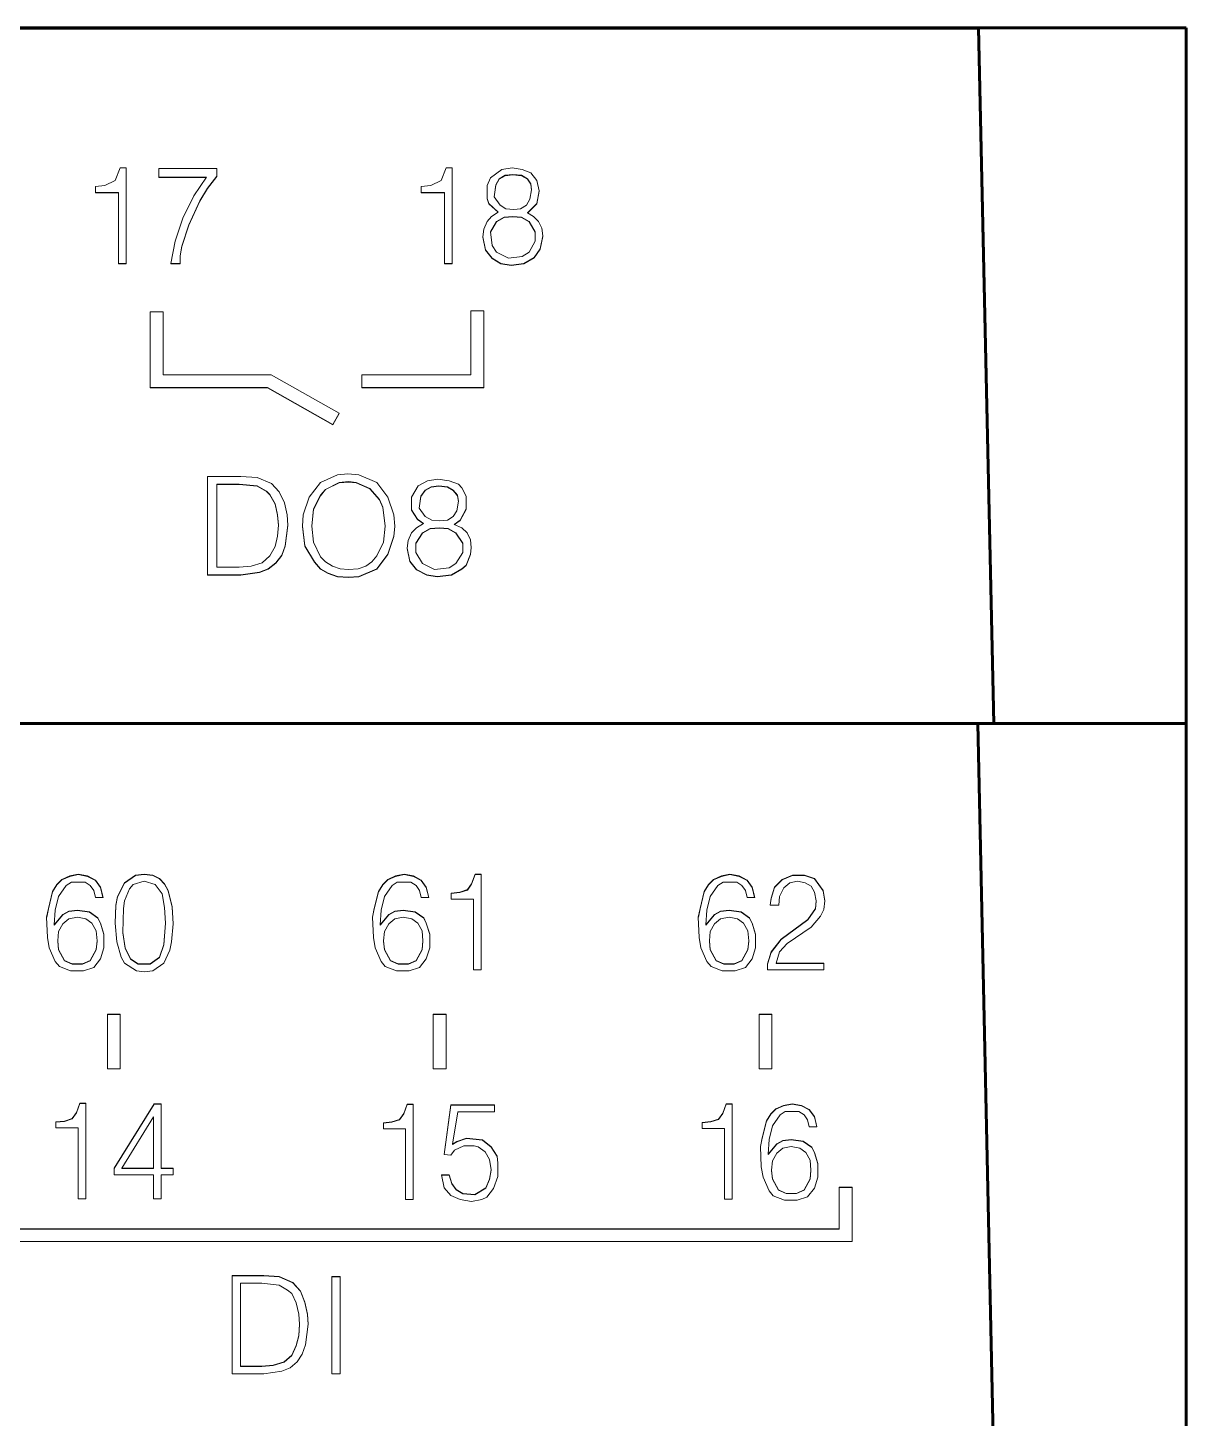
# Model space of a CAD drawing. Header units: millimetres. Extents: x 0 to 53000, y -591 to 24400.
# Drawn here: x 2890.11 to 2908.17, y 2928.17 to 2949.85 of the extents above; entities that cross this region are included whole.
import ezdxf
from ezdxf.enums import TextEntityAlignment as Align

# ---------------------------------------------------------------- set-up
doc = ezdxf.new("R2010")
doc.units = ezdxf.units.MM
doc.linetypes.add('K5LT_BASIC', pattern=[0])
doc.linetypes.add('K5LT_THIN', pattern=[0])
doc.layers.add('Основная', color=7, linetype='Continuous', lineweight=30)
doc.styles.add('текст', font='isocpeui.ttf')

# ---------------------------------------------------------------- blocks, each defined once
blk = doc.blocks.new('Программируемое реле ПР102')
at = {"layer": 'Основная', "linetype": 'K5LT_BASIC', "lineweight": 60}
for p, q in [((116.764, 44.85), (0.236, 44.85)), ((116.764, 44.844), (0.236, 44.844)), ((116.764, 44.844), (116.764, 44.85)), ((120, 44.85), (116.764, 44.85)), ((116.764, 44.85), (117, 34)), ((117, 34), (116.764, 44.844)), ((120, 34), (120, 44.85)), ((116.75, 34), (0.25, 34)), ((116.75, 34), (117, 22.5)), ((120, 34), (116.75, 34)), ((120, 22.5), (120, 34))]:
    blk.add_line(p, q, dxfattribs=at)
at = {"layer": 'Основная', "linetype": 'K5LT_THIN', "lineweight": 18}
for p, q in [((103.382, 42.668), (103.302, 42.469)), ((103.475, 42.668), (103.382, 42.668)), ((103.475, 41.176), (103.475, 42.668)), ((103.982, 42.655), (103.982, 42.522)), ((104.888, 42.655), (103.982, 42.655)), ((103.982, 42.522), (104.728, 42.522)), ((103.982, 42.517), (103.982, 42.522)), ((103.982, 42.517), (104.725, 42.517)), ((104.728, 42.522), (104.529, 42.229)), ((104.742, 42.349), (104.888, 42.535)), ((104.742, 42.343), (104.888, 42.53)), ((104.888, 42.535), (104.888, 42.655)), ((104.888, 42.53), (104.888, 42.535)), ((108.462, 42.668), (108.382, 42.469)), ((108.555, 42.668), (108.462, 42.668)), ((108.555, 41.176), (108.555, 42.668)), ((109.155, 42.509), (109.102, 42.389)), ((109.329, 42.642), (109.155, 42.509)), ((109.289, 42.495), (109.382, 42.549)), ((109.289, 42.49), (109.382, 42.543)), ((109.489, 42.668), (109.329, 42.642)), ((109.382, 42.549), (109.502, 42.562)), ((109.382, 42.543), (109.502, 42.557)), ((109.382, 42.543), (109.382, 42.549)), ((109.649, 42.642), (109.489, 42.668)), ((109.502, 42.562), (109.635, 42.549)), ((109.502, 42.557), (109.502, 42.562)), ((109.502, 42.557), (109.635, 42.543)), ((109.635, 42.543), (109.635, 42.549)), ((109.635, 42.549), (109.729, 42.495)), ((109.635, 42.543), (109.729, 42.49)), ((109.782, 42.589), (109.649, 42.642)), ((109.875, 42.469), (109.782, 42.589)), ((103.142, 42.389), (102.995, 42.375)), ((102.995, 42.375), (102.995, 42.282)), ((103.302, 42.469), (103.142, 42.389)), ((104.622, 42.149), (104.742, 42.349)), ((104.622, 42.144), (104.742, 42.343)), ((104.742, 42.343), (104.742, 42.349)), ((108.222, 42.389), (108.075, 42.375)), ((108.075, 42.375), (108.075, 42.282)), ((108.382, 42.469), (108.222, 42.389)), ((109.102, 42.389), (109.102, 42.189)), ((109.209, 42.215), (109.235, 42.402)), ((109.209, 42.215), (109.235, 42.397)), ((109.235, 42.402), (109.289, 42.495)), ((109.235, 42.397), (109.289, 42.49)), ((109.235, 42.397), (109.235, 42.402)), ((109.289, 42.49), (109.289, 42.495)), ((109.729, 42.495), (109.782, 42.415)), ((109.729, 42.49), (109.729, 42.495)), ((109.729, 42.49), (109.782, 42.41)), ((109.795, 42.322), (109.769, 42.176)), ((109.782, 42.415), (109.795, 42.322)), ((109.782, 42.41), (109.782, 42.415)), ((109.782, 42.41), (109.795, 42.32)), ((109.915, 42.309), (109.875, 42.469)), ((109.875, 42.109), (109.915, 42.309)), ((109.875, 42.104), (109.915, 42.304)), ((109.915, 42.304), (109.915, 42.309)), ((102.995, 42.277), (102.995, 42.282)), ((102.995, 42.282), (103.355, 42.282)), ((102.995, 42.277), (103.355, 42.277)), ((103.355, 42.282), (103.355, 41.176)), ((104.529, 42.229), (104.355, 41.882)), ((104.449, 41.776), (104.622, 42.149)), ((104.449, 41.771), (104.622, 42.144)), ((104.622, 42.144), (104.622, 42.149)), ((108.075, 42.282), (108.435, 42.282)), ((108.075, 42.277), (108.075, 42.282)), ((108.075, 42.277), (108.435, 42.277)), ((108.435, 42.282), (108.435, 41.176)), ((109.102, 42.189), (109.129, 42.109)), ((109.102, 42.184), (109.102, 42.189)), ((109.102, 42.184), (109.129, 42.104)), ((109.129, 42.104), (109.129, 42.109)), ((109.129, 42.109), (109.275, 41.976)), ((109.129, 42.104), (109.272, 41.974)), ((109.302, 42.082), (109.209, 42.215)), ((109.395, 42.029), (109.302, 42.082)), ((109.715, 42.082), (109.622, 42.029)), ((109.769, 42.176), (109.715, 42.082)), ((109.729, 41.962), (109.875, 42.109)), ((109.732, 41.96), (109.875, 42.104)), ((109.875, 42.104), (109.875, 42.109)), ((104.355, 41.882), (104.235, 41.523)), ((109.169, 41.909), (109.102, 41.829)), ((109.275, 41.976), (109.169, 41.909)), ((109.249, 41.829), (109.369, 41.896)), ((109.249, 41.824), (109.369, 41.89)), ((109.369, 41.896), (109.502, 41.909)), ((109.369, 41.89), (109.502, 41.904)), ((109.369, 41.89), (109.369, 41.896)), ((109.515, 42.016), (109.395, 42.029)), ((109.502, 41.909), (109.635, 41.896)), ((109.502, 41.904), (109.502, 41.909)), ((109.502, 41.904), (109.635, 41.89)), ((109.622, 42.029), (109.515, 42.016)), ((109.635, 41.896), (109.755, 41.829)), ((109.635, 41.89), (109.635, 41.896)), ((109.635, 41.89), (109.755, 41.824)), ((109.822, 41.909), (109.729, 41.962)), ((109.902, 41.829), (109.822, 41.909)), ((104.342, 41.443), (104.449, 41.776)), ((104.342, 41.438), (104.449, 41.771)), ((104.449, 41.771), (104.449, 41.776)), ((109.049, 41.709), (109.035, 41.589)), ((109.102, 41.829), (109.049, 41.709)), ((109.155, 41.669), (109.249, 41.829)), ((109.182, 41.456), (109.155, 41.669)), ((109.156, 41.665), (109.249, 41.824)), ((109.249, 41.824), (109.249, 41.829)), ((109.755, 41.829), (109.848, 41.669)), ((109.755, 41.824), (109.755, 41.829)), ((109.755, 41.824), (109.848, 41.664)), ((109.848, 41.669), (109.848, 41.523)), ((109.955, 41.723), (109.902, 41.829)), ((109.968, 41.603), (109.955, 41.723)), ((104.235, 41.523), (104.169, 41.176)), ((104.315, 41.296), (104.342, 41.443)), ((104.315, 41.291), (104.342, 41.438)), ((104.342, 41.438), (104.342, 41.443)), ((109.035, 41.584), (109.035, 41.589)), ((109.035, 41.589), (109.075, 41.389)), ((109.035, 41.584), (109.075, 41.384)), ((109.249, 41.349), (109.182, 41.456)), ((109.848, 41.523), (109.755, 41.349)), ((109.928, 41.403), (109.968, 41.603)), ((109.928, 41.398), (109.968, 41.597)), ((109.968, 41.597), (109.968, 41.603)), ((104.315, 41.176), (104.315, 41.296)), ((109.075, 41.384), (109.075, 41.389)), ((109.075, 41.389), (109.182, 41.256)), ((109.075, 41.384), (109.182, 41.251)), ((109.182, 41.256), (109.315, 41.176)), ((109.182, 41.251), (109.182, 41.256)), ((109.182, 41.251), (109.315, 41.171)), ((109.435, 41.256), (109.249, 41.349)), ((109.649, 41.283), (109.435, 41.256)), ((109.755, 41.349), (109.649, 41.283)), ((109.675, 41.176), (109.835, 41.27)), ((109.675, 41.171), (109.835, 41.264)), ((109.835, 41.27), (109.928, 41.403)), ((109.835, 41.264), (109.928, 41.398)), ((109.835, 41.264), (109.835, 41.27)), ((109.928, 41.398), (109.928, 41.403)), ((103.355, 41.171), (103.355, 41.176)), ((103.355, 41.176), (103.475, 41.176)), ((103.355, 41.171), (103.475, 41.171)), ((103.475, 41.171), (103.475, 41.176)), ((104.169, 41.176), (104.315, 41.176)), ((104.169, 41.171), (104.169, 41.176)), ((104.169, 41.171), (104.315, 41.171)), ((104.315, 41.171), (104.315, 41.176)), ((108.435, 41.176), (108.555, 41.176)), ((108.435, 41.171), (108.435, 41.176)), ((108.435, 41.171), (108.555, 41.171)), ((108.555, 41.171), (108.555, 41.176)), ((109.315, 41.171), (109.315, 41.176)), ((109.315, 41.176), (109.475, 41.15)), ((109.315, 41.171), (109.475, 41.144)), ((109.475, 41.15), (109.675, 41.176)), ((109.475, 41.144), (109.675, 41.171)), ((109.475, 41.144), (109.475, 41.15)), ((109.675, 41.171), (109.675, 41.176)), ((104.049, 40.418), (103.849, 40.418)), ((103.849, 40.418), (103.849, 39.239)), ((104.049, 40.418), (104.049, 39.439)), ((109.048, 40.438), (108.848, 40.438)), ((108.848, 40.438), (108.848, 39.439)), ((109.048, 40.438), (109.048, 39.239)), ((104.049, 39.439), (105.732, 39.439)), ((106.795, 38.838), (105.732, 39.439)), ((107.148, 39.439), (108.848, 39.439)), ((107.148, 39.439), (107.148, 39.239)), ((103.849, 39.239), (105.679, 39.239)), ((103.849, 39.234), (103.849, 39.239)), ((103.849, 39.234), (105.679, 39.234)), ((105.679, 39.234), (105.679, 39.239)), ((106.696, 38.664), (105.679, 39.239)), ((106.696, 38.659), (105.679, 39.234)), ((107.148, 39.239), (109.048, 39.239)), ((107.148, 39.234), (107.148, 39.239)), ((107.148, 39.234), (109.048, 39.234)), ((109.048, 39.234), (109.048, 39.239)), ((106.696, 38.664), (106.795, 38.838)), ((106.696, 38.659), (106.795, 38.833)), ((106.795, 38.833), (106.795, 38.838)), ((106.696, 38.659), (106.696, 38.664)), ((104.741, 37.852), (104.741, 36.32)), ((105.261, 37.852), (104.741, 37.852)), ((104.888, 37.732), (105.234, 37.732)), ((104.888, 36.44), (104.888, 37.732)), ((105.234, 37.732), (105.514, 37.705)), ((105.234, 37.727), (105.234, 37.732)), ((105.514, 37.838), (105.261, 37.852)), ((105.741, 37.745), (105.514, 37.838)), ((105.861, 37.612), (105.741, 37.745)), ((106.501, 37.758), (106.328, 37.532)), ((106.768, 37.878), (106.501, 37.758)), ((106.581, 37.652), (106.794, 37.758)), ((106.581, 37.647), (106.794, 37.753)), ((106.928, 37.892), (106.768, 37.878)), ((106.794, 37.758), (106.941, 37.772)), ((106.794, 37.753), (106.941, 37.766)), ((106.794, 37.753), (106.794, 37.758)), ((107.101, 37.878), (106.928, 37.892)), ((106.941, 37.766), (106.941, 37.772)), ((106.941, 37.772), (107.061, 37.758)), ((106.941, 37.766), (107.061, 37.753)), ((107.061, 37.758), (107.274, 37.665)), ((107.061, 37.753), (107.061, 37.758)), ((107.061, 37.753), (107.274, 37.66)), ((107.381, 37.758), (107.101, 37.878)), ((107.554, 37.532), (107.381, 37.758)), ((108.174, 37.785), (108.028, 37.705)), ((108.334, 37.812), (108.174, 37.785)), ((108.508, 37.785), (108.334, 37.812)), ((108.654, 37.732), (108.508, 37.785)), ((108.708, 37.678), (108.654, 37.732)), ((104.888, 37.727), (105.234, 37.727)), ((105.234, 37.727), (105.514, 37.7)), ((105.514, 37.705), (105.661, 37.625)), ((105.514, 37.7), (105.514, 37.705)), ((105.514, 37.7), (105.661, 37.62)), ((105.661, 37.62), (105.661, 37.625)), ((105.661, 37.625), (105.714, 37.572)), ((105.661, 37.62), (105.714, 37.567)), ((105.714, 37.567), (105.714, 37.572)), ((105.714, 37.572), (105.794, 37.425)), ((105.714, 37.567), (105.794, 37.42)), ((105.941, 37.439), (105.861, 37.612)), ((106.328, 37.532), (106.234, 37.252)), ((106.394, 37.346), (106.501, 37.559)), ((106.394, 37.34), (106.501, 37.553)), ((106.501, 37.559), (106.581, 37.652)), ((106.501, 37.553), (106.581, 37.647)), ((106.501, 37.553), (106.501, 37.559)), ((106.581, 37.647), (106.581, 37.652)), ((107.274, 37.665), (107.421, 37.492)), ((107.274, 37.66), (107.274, 37.665)), ((107.274, 37.66), (107.421, 37.487)), ((107.648, 37.252), (107.554, 37.532)), ((108.028, 37.705), (107.921, 37.532)), ((107.921, 37.532), (107.921, 37.332)), ((108.041, 37.359), (108.068, 37.545)), ((108.042, 37.358), (108.068, 37.54)), ((108.068, 37.545), (108.134, 37.639)), ((108.068, 37.54), (108.134, 37.633)), ((108.068, 37.54), (108.068, 37.545)), ((108.134, 37.639), (108.228, 37.692)), ((108.134, 37.633), (108.228, 37.687)), ((108.134, 37.633), (108.134, 37.639)), ((108.228, 37.692), (108.348, 37.705)), ((108.228, 37.687), (108.348, 37.7)), ((108.228, 37.687), (108.228, 37.692)), ((108.348, 37.7), (108.348, 37.705)), ((108.348, 37.705), (108.481, 37.692)), ((108.348, 37.7), (108.481, 37.687)), ((108.481, 37.692), (108.574, 37.639)), ((108.481, 37.687), (108.481, 37.692)), ((108.481, 37.687), (108.574, 37.633)), ((108.574, 37.639), (108.641, 37.559)), ((108.574, 37.633), (108.574, 37.639)), ((108.574, 37.633), (108.641, 37.553)), ((108.641, 37.553), (108.641, 37.559)), ((108.641, 37.559), (108.654, 37.465)), ((108.641, 37.553), (108.654, 37.463)), ((108.774, 37.545), (108.708, 37.678)), ((108.774, 37.346), (108.774, 37.545)), ((105.794, 37.42), (105.794, 37.425)), ((105.794, 37.425), (105.834, 37.252)), ((105.794, 37.42), (105.834, 37.247)), ((105.981, 37.252), (105.941, 37.439)), ((106.368, 37.079), (106.394, 37.346)), ((106.368, 37.077), (106.394, 37.34)), ((106.394, 37.34), (106.394, 37.346)), ((107.421, 37.487), (107.421, 37.492)), ((107.421, 37.492), (107.474, 37.372)), ((107.421, 37.487), (107.474, 37.367)), ((107.474, 37.367), (107.474, 37.372)), ((107.474, 37.372), (107.514, 37.079)), ((107.474, 37.367), (107.514, 37.076)), ((107.921, 37.332), (108.014, 37.186)), ((107.921, 37.327), (107.921, 37.332)), ((107.921, 37.327), (108.014, 37.181)), ((108.134, 37.226), (108.041, 37.359)), ((108.628, 37.319), (108.574, 37.226)), ((108.654, 37.465), (108.628, 37.319)), ((108.681, 37.173), (108.774, 37.346)), ((108.681, 37.167), (108.774, 37.34)), ((108.774, 37.34), (108.774, 37.346)), ((105.834, 37.252), (105.848, 37.093)), ((105.834, 37.247), (105.834, 37.252)), ((105.834, 37.247), (105.847, 37.09)), ((105.848, 37.093), (105.834, 36.92)), ((105.954, 36.773), (105.994, 37.093)), ((105.954, 36.768), (105.994, 37.087)), ((105.994, 37.093), (105.981, 37.252)), ((105.994, 37.087), (105.994, 37.093)), ((106.234, 37.252), (106.221, 37.079)), ((106.221, 37.074), (106.221, 37.079)), ((106.221, 37.079), (106.261, 36.773)), ((106.394, 36.826), (106.368, 37.079)), ((107.514, 37.079), (107.488, 36.826)), ((107.661, 37.079), (107.648, 37.252)), ((107.648, 36.92), (107.661, 37.079)), ((107.661, 37.074), (107.661, 37.079)), ((108.108, 37.119), (108.001, 37.053)), ((108.014, 37.186), (108.108, 37.119)), ((108.014, 37.181), (108.014, 37.186)), ((108.014, 37.181), (108.104, 37.117)), ((108.241, 37.173), (108.134, 37.226)), ((108.361, 37.159), (108.241, 37.173)), ((108.481, 37.173), (108.361, 37.159)), ((108.574, 37.226), (108.481, 37.173)), ((108.588, 37.106), (108.681, 37.173)), ((108.708, 37.053), (108.588, 37.106)), ((108.592, 37.104), (108.681, 37.167)), ((108.681, 37.167), (108.681, 37.173)), ((105.834, 36.92), (105.794, 36.76)), ((106.221, 37.074), (106.261, 36.768)), ((107.554, 36.64), (107.648, 36.92)), ((107.554, 36.635), (107.648, 36.914)), ((107.648, 36.914), (107.661, 37.074)), ((107.648, 36.914), (107.648, 36.92)), ((107.921, 36.973), (107.868, 36.853)), ((108.001, 37.053), (107.921, 36.973)), ((107.988, 36.813), (108.094, 36.973)), ((107.988, 36.808), (108.094, 36.968)), ((108.094, 36.973), (108.214, 37.039)), ((108.094, 36.968), (108.214, 37.034)), ((108.094, 36.968), (108.094, 36.973)), ((108.214, 37.039), (108.361, 37.053)), ((108.214, 37.034), (108.361, 37.047)), ((108.214, 37.034), (108.214, 37.039)), ((108.361, 37.053), (108.494, 37.039)), ((108.361, 37.047), (108.361, 37.053)), ((108.361, 37.047), (108.494, 37.034)), ((108.494, 37.034), (108.494, 37.039)), ((108.494, 37.039), (108.614, 36.973)), ((108.494, 37.034), (108.614, 36.968)), ((108.614, 36.968), (108.614, 36.973)), ((108.614, 36.973), (108.721, 36.813)), ((108.614, 36.968), (108.721, 36.808)), ((108.788, 36.973), (108.708, 37.053)), ((108.841, 36.866), (108.788, 36.973)), ((108.854, 36.746), (108.841, 36.866)), ((105.794, 36.76), (105.714, 36.613)), ((105.901, 36.627), (105.954, 36.773)), ((105.901, 36.621), (105.954, 36.768)), ((105.954, 36.768), (105.954, 36.773)), ((106.261, 36.773), (106.408, 36.52)), ((106.261, 36.768), (106.261, 36.773)), ((106.261, 36.768), (106.408, 36.515)), ((106.501, 36.6), (106.394, 36.826)), ((107.488, 36.826), (107.381, 36.613)), ((107.868, 36.853), (107.854, 36.733)), ((107.854, 36.728), (107.854, 36.733)), ((107.854, 36.733), (107.894, 36.533)), ((107.854, 36.728), (107.894, 36.528)), ((107.988, 36.667), (107.988, 36.813)), ((108.094, 36.493), (107.988, 36.667)), ((108.721, 36.667), (108.614, 36.493)), ((108.721, 36.813), (108.721, 36.667)), ((108.841, 36.64), (108.854, 36.746)), ((108.841, 36.635), (108.854, 36.741)), ((108.854, 36.741), (108.854, 36.746)), ((105.234, 36.44), (104.888, 36.44)), ((105.421, 36.453), (105.234, 36.44)), ((105.594, 36.507), (105.421, 36.453)), ((105.714, 36.613), (105.594, 36.507)), ((105.688, 36.414), (105.808, 36.507)), ((105.688, 36.408), (105.808, 36.502)), ((105.808, 36.507), (105.901, 36.627)), ((105.808, 36.502), (105.901, 36.621)), ((105.808, 36.502), (105.808, 36.507)), ((105.901, 36.621), (105.901, 36.627)), ((106.408, 36.52), (106.501, 36.414)), ((106.408, 36.515), (106.408, 36.52)), ((106.408, 36.515), (106.501, 36.408)), ((106.581, 36.52), (106.501, 36.6)), ((106.688, 36.453), (106.581, 36.52)), ((106.808, 36.414), (106.688, 36.453)), ((107.208, 36.453), (107.088, 36.414)), ((107.301, 36.52), (107.208, 36.453)), ((107.381, 36.613), (107.301, 36.52)), ((107.381, 36.414), (107.554, 36.64)), ((107.381, 36.408), (107.554, 36.635)), ((107.554, 36.635), (107.554, 36.64)), ((107.894, 36.533), (108.001, 36.4)), ((107.894, 36.528), (107.894, 36.533)), ((107.894, 36.528), (108.001, 36.395)), ((108.281, 36.4), (108.094, 36.493)), ((108.614, 36.493), (108.508, 36.427)), ((108.708, 36.414), (108.774, 36.467)), ((108.708, 36.408), (108.774, 36.462)), ((108.774, 36.467), (108.841, 36.64)), ((108.774, 36.462), (108.841, 36.635)), ((108.774, 36.462), (108.774, 36.467)), ((108.841, 36.635), (108.841, 36.64)), ((104.741, 36.32), (105.261, 36.32)), ((104.741, 36.315), (104.741, 36.32)), ((104.741, 36.315), (105.261, 36.315)), ((105.261, 36.32), (105.554, 36.36)), ((105.261, 36.315), (105.554, 36.355)), ((105.261, 36.315), (105.261, 36.32)), ((105.554, 36.36), (105.688, 36.414)), ((105.554, 36.355), (105.688, 36.408)), ((105.554, 36.355), (105.554, 36.36)), ((105.688, 36.408), (105.688, 36.414)), ((106.501, 36.414), (106.621, 36.347)), ((106.501, 36.408), (106.501, 36.414)), ((106.501, 36.408), (106.621, 36.342)), ((106.621, 36.347), (106.768, 36.294)), ((106.621, 36.342), (106.621, 36.347)), ((106.621, 36.342), (106.768, 36.288)), ((106.768, 36.294), (106.941, 36.28)), ((106.768, 36.288), (106.768, 36.294)), ((106.768, 36.288), (106.941, 36.275)), ((106.941, 36.4), (106.808, 36.414)), ((107.088, 36.414), (106.941, 36.4)), ((106.941, 36.28), (107.101, 36.294)), ((106.941, 36.275), (107.101, 36.288)), ((106.941, 36.275), (106.941, 36.28)), ((107.101, 36.294), (107.381, 36.414)), ((107.101, 36.288), (107.381, 36.408)), ((107.101, 36.288), (107.101, 36.294)), ((107.381, 36.408), (107.381, 36.414)), ((108.001, 36.4), (108.161, 36.32)), ((108.001, 36.395), (108.001, 36.4)), ((108.001, 36.395), (108.161, 36.315)), ((108.161, 36.315), (108.161, 36.32)), ((108.161, 36.32), (108.321, 36.294)), ((108.161, 36.315), (108.321, 36.288)), ((108.508, 36.427), (108.281, 36.4)), ((108.321, 36.294), (108.548, 36.32)), ((108.321, 36.288), (108.548, 36.315)), ((108.321, 36.288), (108.321, 36.294)), ((108.548, 36.32), (108.708, 36.414)), ((108.548, 36.315), (108.708, 36.408)), ((108.548, 36.315), (108.548, 36.32)), ((108.708, 36.408), (108.708, 36.414)), ((102.393, 31.488), (102.327, 31.382)), ((102.393, 31.483), (102.327, 31.377)), ((102.473, 31.568), (102.393, 31.488)), ((102.473, 31.563), (102.393, 31.483)), ((102.393, 31.483), (102.393, 31.488)), ((102.42, 31.302), (102.54, 31.475)), ((102.593, 31.622), (102.473, 31.568)), ((102.593, 31.616), (102.473, 31.563)), ((102.473, 31.563), (102.473, 31.568)), ((102.54, 31.475), (102.62, 31.528)), ((102.727, 31.648), (102.593, 31.622)), ((102.727, 31.643), (102.593, 31.616)), ((102.593, 31.616), (102.593, 31.622)), ((102.62, 31.528), (102.833, 31.528)), ((102.873, 31.622), (102.727, 31.648)), ((102.727, 31.643), (102.727, 31.648)), ((102.873, 31.616), (102.727, 31.643)), ((102.833, 31.528), (102.913, 31.475)), ((102.993, 31.555), (102.873, 31.622)), ((102.873, 31.616), (102.873, 31.622)), ((102.993, 31.55), (102.873, 31.616)), ((102.913, 31.475), (102.967, 31.395)), ((103.073, 31.448), (102.993, 31.555)), ((102.993, 31.55), (102.993, 31.555)), ((103.073, 31.443), (102.993, 31.55)), ((103.113, 31.289), (103.073, 31.448)), ((103.073, 31.443), (103.073, 31.448)), ((103.112, 31.289), (103.073, 31.443)), ((103.447, 31.515), (103.34, 31.302)), ((103.447, 31.51), (103.34, 31.297)), ((103.62, 31.635), (103.447, 31.515)), ((103.62, 31.63), (103.447, 31.51)), ((103.447, 31.51), (103.447, 31.515)), ((103.527, 31.422), (103.58, 31.488)), ((103.58, 31.488), (103.753, 31.542)), ((103.753, 31.648), (103.62, 31.635)), ((103.753, 31.643), (103.62, 31.63)), ((103.62, 31.63), (103.62, 31.635)), ((103.887, 31.635), (103.753, 31.648)), ((103.753, 31.643), (103.753, 31.648)), ((103.887, 31.63), (103.753, 31.643)), ((103.753, 31.542), (103.927, 31.488)), ((103.887, 31.63), (103.887, 31.635)), ((103.993, 31.582), (103.887, 31.635)), ((103.993, 31.576), (103.887, 31.63)), ((103.927, 31.488), (104.033, 31.342)), ((104.073, 31.502), (103.993, 31.582)), ((103.993, 31.576), (103.993, 31.582)), ((104.073, 31.496), (103.993, 31.576)), ((104.073, 31.496), (104.073, 31.502)), ((104.127, 31.395), (104.073, 31.502)), ((104.127, 31.39), (104.073, 31.496)), ((107.473, 31.488), (107.407, 31.382)), ((107.473, 31.483), (107.407, 31.377)), ((107.553, 31.568), (107.473, 31.488)), ((107.553, 31.563), (107.473, 31.483)), ((107.473, 31.483), (107.473, 31.488)), ((107.5, 31.302), (107.62, 31.475)), ((107.673, 31.622), (107.553, 31.568)), ((107.673, 31.616), (107.553, 31.563)), ((107.553, 31.563), (107.553, 31.568)), ((107.62, 31.475), (107.7, 31.528)), ((107.807, 31.648), (107.673, 31.622)), ((107.807, 31.643), (107.673, 31.616)), ((107.673, 31.616), (107.673, 31.622)), ((107.7, 31.528), (107.913, 31.528)), ((107.807, 31.643), (107.807, 31.648)), ((107.953, 31.622), (107.807, 31.648)), ((107.953, 31.616), (107.807, 31.643)), ((107.913, 31.528), (107.993, 31.475)), ((107.953, 31.616), (107.953, 31.622)), ((108.073, 31.555), (107.953, 31.622)), ((108.073, 31.55), (107.953, 31.616)), ((107.993, 31.475), (108.047, 31.395)), ((108.073, 31.55), (108.073, 31.555)), ((108.153, 31.448), (108.073, 31.555)), ((108.153, 31.443), (108.073, 31.55)), ((108.193, 31.289), (108.153, 31.448)), ((108.153, 31.443), (108.153, 31.448)), ((108.192, 31.289), (108.153, 31.443)), ((108.86, 31.502), (108.793, 31.409)), ((108.86, 31.496), (108.793, 31.403)), ((108.913, 31.648), (108.86, 31.502)), ((108.913, 31.643), (108.86, 31.496)), ((108.86, 31.496), (108.86, 31.502)), ((109.007, 31.648), (108.913, 31.648)), ((108.913, 31.643), (108.913, 31.648)), ((109.007, 31.643), (108.913, 31.643)), ((109.007, 30.157), (109.007, 31.648)), ((112.553, 31.488), (112.487, 31.382)), ((112.553, 31.483), (112.487, 31.377)), ((112.633, 31.568), (112.553, 31.488)), ((112.633, 31.563), (112.553, 31.483)), ((112.553, 31.483), (112.553, 31.488)), ((112.58, 31.302), (112.7, 31.475)), ((112.753, 31.622), (112.633, 31.568)), ((112.753, 31.616), (112.633, 31.563)), ((112.633, 31.563), (112.633, 31.568)), ((112.7, 31.475), (112.78, 31.528)), ((112.887, 31.648), (112.753, 31.622)), ((112.887, 31.643), (112.753, 31.616)), ((112.753, 31.616), (112.753, 31.622)), ((112.78, 31.528), (112.993, 31.528)), ((112.887, 31.643), (112.887, 31.648)), ((113.033, 31.622), (112.887, 31.648)), ((113.033, 31.616), (112.887, 31.643)), ((112.993, 31.528), (113.073, 31.475)), ((113.033, 31.616), (113.033, 31.622)), ((113.153, 31.555), (113.033, 31.622)), ((113.153, 31.55), (113.033, 31.616)), ((113.073, 31.475), (113.127, 31.395)), ((113.233, 31.448), (113.153, 31.555)), ((113.153, 31.55), (113.153, 31.555)), ((113.233, 31.443), (113.153, 31.55)), ((113.233, 31.443), (113.233, 31.448)), ((113.273, 31.289), (113.233, 31.448)), ((113.272, 31.289), (113.233, 31.443)), ((113.58, 31.448), (113.527, 31.275)), ((113.58, 31.443), (113.527, 31.27)), ((113.7, 31.568), (113.58, 31.448)), ((113.7, 31.563), (113.58, 31.443)), ((113.58, 31.443), (113.58, 31.448)), ((113.86, 31.635), (113.7, 31.568)), ((113.86, 31.63), (113.7, 31.563)), ((113.7, 31.563), (113.7, 31.568)), ((113.727, 31.435), (113.82, 31.515)), ((113.82, 31.515), (113.94, 31.542)), ((113.86, 31.63), (113.86, 31.635)), ((114.047, 31.635), (113.86, 31.635)), ((114.047, 31.63), (113.86, 31.63)), ((113.94, 31.542), (114.06, 31.515)), ((114.207, 31.582), (114.047, 31.635)), ((114.047, 31.63), (114.047, 31.635)), ((114.207, 31.576), (114.047, 31.63)), ((114.06, 31.515), (114.153, 31.462)), ((114.153, 31.462), (114.207, 31.369)), ((114.34, 31.395), (114.207, 31.582)), ((114.207, 31.576), (114.207, 31.582)), ((114.34, 31.39), (114.207, 31.576)), ((102.327, 31.382), (102.26, 31.116)), ((102.327, 31.377), (102.26, 31.11)), ((102.327, 31.377), (102.327, 31.382)), ((102.367, 31.089), (102.42, 31.302)), ((102.967, 31.395), (102.993, 31.289)), ((102.993, 31.289), (103.113, 31.289)), ((103.34, 31.302), (103.313, 31.169)), ((103.34, 31.297), (103.313, 31.164)), ((103.34, 31.297), (103.34, 31.302)), ((103.433, 31.116), (103.447, 31.235)), ((103.447, 31.235), (103.527, 31.422)), ((104.033, 31.342), (104.073, 31.129)), ((104.193, 31.142), (104.127, 31.395)), ((104.127, 31.39), (104.127, 31.395)), ((104.193, 31.137), (104.127, 31.39)), ((107.407, 31.382), (107.34, 31.116)), ((107.407, 31.377), (107.34, 31.11)), ((107.407, 31.377), (107.407, 31.382)), ((107.447, 31.089), (107.5, 31.302)), ((108.047, 31.395), (108.073, 31.289)), ((108.073, 31.289), (108.193, 31.289)), ((108.673, 31.369), (108.54, 31.355)), ((108.673, 31.363), (108.54, 31.35)), ((108.54, 31.355), (108.54, 31.262)), ((108.54, 31.262), (108.887, 31.262)), ((108.793, 31.409), (108.673, 31.369)), ((108.793, 31.403), (108.673, 31.363)), ((108.673, 31.363), (108.673, 31.369)), ((108.793, 31.403), (108.793, 31.409)), ((108.887, 31.262), (108.887, 30.157)), ((112.487, 31.382), (112.42, 31.116)), ((112.487, 31.377), (112.42, 31.11)), ((112.487, 31.377), (112.487, 31.382)), ((112.527, 31.089), (112.58, 31.302)), ((113.127, 31.395), (113.153, 31.289)), ((113.153, 31.289), (113.273, 31.289)), ((113.527, 31.275), (113.513, 31.169)), ((113.527, 31.27), (113.514, 31.169)), ((113.527, 31.27), (113.527, 31.275)), ((113.647, 31.169), (113.66, 31.302)), ((113.66, 31.302), (113.727, 31.435)), ((114.207, 31.369), (114.233, 31.235)), ((114.233, 31.235), (114.22, 31.116)), ((114.233, 31.23), (114.22, 31.11)), ((114.233, 31.23), (114.233, 31.235)), ((114.367, 31.235), (114.34, 31.395)), ((114.34, 31.39), (114.34, 31.395)), ((114.366, 31.232), (114.34, 31.39)), ((114.353, 31.102), (114.367, 31.235)), ((102.26, 31.116), (102.233, 30.982)), ((102.26, 31.11), (102.234, 30.978)), ((102.26, 31.11), (102.26, 31.116)), ((102.353, 30.863), (102.367, 31.089)), ((102.487, 31.022), (102.353, 30.863)), ((102.487, 31.017), (102.353, 30.857)), ((102.58, 31.076), (102.487, 31.022)), ((102.58, 31.07), (102.487, 31.017)), ((102.487, 31.017), (102.487, 31.022)), ((102.713, 31.089), (102.58, 31.076)), ((102.713, 31.084), (102.58, 31.07)), ((102.58, 31.07), (102.58, 31.076)), ((102.713, 31.084), (102.713, 31.089)), ((102.9, 31.062), (102.713, 31.089)), ((102.9, 31.057), (102.713, 31.084)), ((102.9, 31.057), (102.9, 31.062)), ((103.033, 30.969), (102.9, 31.062)), ((103.033, 30.964), (102.9, 31.057)), ((103.313, 31.169), (103.3, 30.889)), ((103.313, 31.164), (103.3, 30.887)), ((103.313, 31.164), (103.313, 31.169)), ((103.42, 30.743), (103.433, 31.116)), ((104.073, 31.129), (104.087, 30.889)), ((104.207, 30.876), (104.193, 31.142)), ((104.193, 31.137), (104.193, 31.142)), ((104.206, 30.874), (104.193, 31.137)), ((107.34, 31.116), (107.313, 30.982)), ((107.34, 31.11), (107.314, 30.978)), ((107.34, 31.11), (107.34, 31.116)), ((107.433, 30.863), (107.447, 31.089)), ((107.567, 31.022), (107.433, 30.863)), ((107.567, 31.017), (107.433, 30.857)), ((107.66, 31.076), (107.567, 31.022)), ((107.66, 31.07), (107.567, 31.017)), ((107.567, 31.017), (107.567, 31.022)), ((107.793, 31.089), (107.66, 31.076)), ((107.793, 31.084), (107.66, 31.07)), ((107.66, 31.07), (107.66, 31.076)), ((107.793, 31.084), (107.793, 31.089)), ((107.98, 31.062), (107.793, 31.089)), ((107.98, 31.057), (107.793, 31.084)), ((107.98, 31.057), (107.98, 31.062)), ((108.113, 30.969), (107.98, 31.062)), ((108.113, 30.964), (107.98, 31.057)), ((112.42, 31.116), (112.393, 30.982)), ((112.42, 31.11), (112.394, 30.978)), ((112.42, 31.11), (112.42, 31.116)), ((112.513, 30.863), (112.527, 31.089)), ((112.647, 31.022), (112.513, 30.863)), ((112.647, 31.017), (112.513, 30.857)), ((112.74, 31.076), (112.647, 31.022)), ((112.74, 31.07), (112.647, 31.017)), ((112.647, 31.017), (112.647, 31.022)), ((112.873, 31.089), (112.74, 31.076)), ((112.873, 31.084), (112.74, 31.07)), ((112.74, 31.07), (112.74, 31.076)), ((113.06, 31.062), (112.873, 31.089)), ((112.873, 31.084), (112.873, 31.089)), ((113.06, 31.057), (112.873, 31.084)), ((113.06, 31.057), (113.06, 31.062)), ((113.193, 30.969), (113.06, 31.062)), ((113.193, 30.964), (113.06, 31.057)), ((113.513, 31.169), (113.647, 31.169)), ((114.22, 31.116), (114.1, 30.942)), ((114.22, 31.11), (114.1, 30.937)), ((114.22, 31.11), (114.22, 31.116)), ((114.3, 30.996), (114.353, 31.102)), ((102.233, 30.982), (102.247, 30.663)), ((102.353, 30.857), (102.353, 30.863)), ((102.42, 30.756), (102.487, 30.876)), ((102.487, 30.876), (102.58, 30.956)), ((102.58, 30.956), (102.713, 30.982)), ((102.713, 30.982), (102.847, 30.956)), ((102.847, 30.956), (102.94, 30.889)), ((102.94, 30.889), (103.007, 30.769)), ((103.073, 30.889), (103.033, 30.969)), ((103.033, 30.964), (103.033, 30.969)), ((103.073, 30.884), (103.033, 30.964)), ((103.127, 30.716), (103.073, 30.889)), ((103.073, 30.884), (103.073, 30.889)), ((103.127, 30.711), (103.073, 30.884)), ((103.3, 30.889), (103.327, 30.596)), ((104.087, 30.889), (104.06, 30.556)), ((104.087, 30.884), (104.06, 30.551)), ((104.087, 30.884), (104.087, 30.889)), ((104.18, 30.596), (104.207, 30.876)), ((107.313, 30.982), (107.327, 30.663)), ((107.433, 30.857), (107.433, 30.863)), ((107.5, 30.756), (107.567, 30.876)), ((107.567, 30.876), (107.66, 30.956)), ((107.66, 30.956), (107.793, 30.982)), ((107.793, 30.982), (107.927, 30.956)), ((107.927, 30.956), (108.02, 30.889)), ((108.02, 30.889), (108.087, 30.769)), ((108.153, 30.889), (108.113, 30.969)), ((108.113, 30.964), (108.113, 30.969)), ((108.153, 30.884), (108.113, 30.964)), ((108.153, 30.884), (108.153, 30.889)), ((108.207, 30.716), (108.153, 30.889)), ((108.207, 30.711), (108.153, 30.884)), ((112.393, 30.982), (112.407, 30.663)), ((112.513, 30.857), (112.513, 30.863)), ((112.58, 30.756), (112.647, 30.876)), ((112.647, 30.876), (112.74, 30.956)), ((112.74, 30.956), (112.873, 30.982)), ((112.873, 30.982), (113.007, 30.956)), ((113.007, 30.956), (113.1, 30.889)), ((113.1, 30.889), (113.167, 30.769)), ((113.193, 30.964), (113.193, 30.969)), ((113.233, 30.889), (113.193, 30.969)), ((113.233, 30.884), (113.193, 30.964)), ((113.233, 30.884), (113.233, 30.889)), ((113.287, 30.716), (113.233, 30.889)), ((113.287, 30.711), (113.233, 30.884)), ((114.1, 30.942), (113.687, 30.636)), ((114.1, 30.937), (113.687, 30.631)), ((113.78, 30.57), (114.153, 30.823)), ((114.1, 30.937), (114.1, 30.942)), ((114.153, 30.823), (114.3, 30.996)), ((102.247, 30.663), (102.273, 30.503)), ((102.407, 30.61), (102.42, 30.756)), ((102.42, 30.476), (102.407, 30.61)), ((102.407, 30.604), (102.407, 30.61)), ((102.42, 30.471), (102.407, 30.604)), ((103.007, 30.769), (103.02, 30.61)), ((103.02, 30.61), (103.007, 30.476)), ((103.02, 30.604), (103.007, 30.471)), ((103.02, 30.604), (103.02, 30.61)), ((103.127, 30.503), (103.127, 30.716)), ((103.327, 30.596), (103.393, 30.357)), ((103.46, 30.503), (103.42, 30.743)), ((103.42, 30.738), (103.42, 30.743)), ((103.46, 30.498), (103.42, 30.738)), ((104.153, 30.463), (104.18, 30.596)), ((107.327, 30.663), (107.353, 30.503)), ((107.487, 30.61), (107.5, 30.756)), ((107.5, 30.476), (107.487, 30.61)), ((107.487, 30.604), (107.487, 30.61)), ((107.5, 30.471), (107.487, 30.604)), ((108.087, 30.769), (108.1, 30.61)), ((108.1, 30.61), (108.087, 30.476)), ((108.1, 30.604), (108.087, 30.471)), ((108.1, 30.604), (108.1, 30.61)), ((108.207, 30.503), (108.207, 30.716)), ((112.407, 30.663), (112.433, 30.503)), ((112.567, 30.61), (112.58, 30.756)), ((112.567, 30.604), (112.567, 30.61)), ((112.58, 30.476), (112.567, 30.61)), ((112.58, 30.471), (112.567, 30.604)), ((113.167, 30.769), (113.18, 30.61)), ((113.18, 30.61), (113.167, 30.476)), ((113.18, 30.604), (113.167, 30.471)), ((113.18, 30.604), (113.18, 30.61)), ((113.287, 30.503), (113.287, 30.716)), ((113.687, 30.636), (113.527, 30.437)), ((113.687, 30.631), (113.527, 30.431)), ((113.687, 30.631), (113.687, 30.636)), ((102.273, 30.503), (102.367, 30.29)), ((102.42, 30.471), (102.42, 30.476)), ((102.513, 30.303), (102.42, 30.476)), ((102.513, 30.298), (102.42, 30.471)), ((103.007, 30.476), (102.913, 30.303)), ((103.007, 30.471), (102.913, 30.298)), ((103.007, 30.471), (103.007, 30.476)), ((103.073, 30.33), (103.127, 30.503)), ((103.393, 30.357), (103.447, 30.263)), ((103.46, 30.498), (103.46, 30.503)), ((103.54, 30.33), (103.46, 30.503)), ((103.54, 30.325), (103.46, 30.498)), ((103.993, 30.357), (103.847, 30.25)), ((104.06, 30.556), (103.993, 30.357)), ((104.06, 30.551), (103.993, 30.351)), ((103.993, 30.351), (103.993, 30.357)), ((104.06, 30.551), (104.06, 30.556)), ((104.06, 30.263), (104.153, 30.463)), ((107.353, 30.503), (107.447, 30.29)), ((107.593, 30.303), (107.5, 30.476)), ((107.5, 30.471), (107.5, 30.476)), ((107.593, 30.298), (107.5, 30.471)), ((108.087, 30.476), (107.993, 30.303)), ((108.087, 30.471), (107.993, 30.298)), ((108.087, 30.471), (108.087, 30.476)), ((108.153, 30.33), (108.207, 30.503)), ((112.433, 30.503), (112.527, 30.29)), ((112.58, 30.471), (112.58, 30.476)), ((112.673, 30.303), (112.58, 30.476)), ((112.673, 30.298), (112.58, 30.471)), ((113.167, 30.476), (113.073, 30.303)), ((113.167, 30.471), (113.073, 30.298)), ((113.167, 30.471), (113.167, 30.476)), ((113.233, 30.33), (113.287, 30.503)), ((113.527, 30.437), (113.473, 30.25)), ((113.527, 30.431), (113.473, 30.245)), ((113.527, 30.431), (113.527, 30.437)), ((113.607, 30.263), (113.66, 30.437)), ((113.66, 30.437), (113.78, 30.57)), ((102.367, 30.29), (102.433, 30.21)), ((102.433, 30.21), (102.607, 30.144)), ((102.633, 30.25), (102.513, 30.303)), ((102.513, 30.298), (102.513, 30.303)), ((102.633, 30.245), (102.513, 30.298)), ((102.607, 30.144), (102.807, 30.144)), ((102.793, 30.25), (102.633, 30.25)), ((102.633, 30.245), (102.633, 30.25)), ((102.793, 30.245), (102.633, 30.245)), ((102.913, 30.303), (102.793, 30.25)), ((102.913, 30.298), (102.793, 30.245)), ((102.793, 30.245), (102.793, 30.25)), ((102.807, 30.144), (102.967, 30.197)), ((102.913, 30.298), (102.913, 30.303)), ((102.967, 30.197), (103.073, 30.33)), ((103.447, 30.263), (103.633, 30.144)), ((103.66, 30.25), (103.54, 30.33)), ((103.54, 30.325), (103.54, 30.33)), ((103.66, 30.245), (103.54, 30.325)), ((103.633, 30.144), (103.753, 30.13)), ((103.847, 30.25), (103.66, 30.25)), ((103.66, 30.245), (103.66, 30.25)), ((103.847, 30.245), (103.66, 30.245)), ((103.753, 30.13), (103.887, 30.144)), ((103.993, 30.351), (103.847, 30.245)), ((103.847, 30.245), (103.847, 30.25)), ((103.887, 30.144), (104.06, 30.263)), ((107.447, 30.29), (107.513, 30.21)), ((107.513, 30.21), (107.687, 30.144)), ((107.713, 30.25), (107.593, 30.303)), ((107.593, 30.298), (107.593, 30.303)), ((107.713, 30.245), (107.593, 30.298)), ((107.687, 30.144), (107.887, 30.144)), ((107.713, 30.245), (107.713, 30.25)), ((107.873, 30.25), (107.713, 30.25)), ((107.873, 30.245), (107.713, 30.245)), ((107.993, 30.303), (107.873, 30.25)), ((107.993, 30.298), (107.873, 30.245)), ((107.873, 30.245), (107.873, 30.25)), ((107.887, 30.144), (108.047, 30.197)), ((107.993, 30.298), (107.993, 30.303)), ((108.047, 30.197), (108.153, 30.33)), ((108.887, 30.157), (109.007, 30.157)), ((112.527, 30.29), (112.593, 30.21)), ((112.593, 30.21), (112.767, 30.144)), ((112.673, 30.298), (112.673, 30.303)), ((112.793, 30.25), (112.673, 30.303)), ((112.793, 30.245), (112.673, 30.298)), ((112.767, 30.144), (112.967, 30.144)), ((112.793, 30.245), (112.793, 30.25)), ((112.953, 30.25), (112.793, 30.25)), ((112.953, 30.245), (112.793, 30.245)), ((113.073, 30.303), (112.953, 30.25)), ((113.073, 30.298), (112.953, 30.245)), ((112.953, 30.245), (112.953, 30.25)), ((112.967, 30.144), (113.127, 30.197)), ((113.073, 30.298), (113.073, 30.303)), ((113.127, 30.197), (113.233, 30.33)), ((113.473, 30.25), (113.473, 30.157)), ((113.473, 30.157), (114.353, 30.157)), ((114.353, 30.263), (113.607, 30.263)), ((113.607, 30.258), (113.607, 30.263)), ((114.353, 30.258), (113.607, 30.258)), ((114.353, 30.157), (114.353, 30.263)), ((103.18, 28.616), (103.18, 29.465)), ((103.18, 29.465), (103.38, 29.465)), ((103.18, 29.46), (103.38, 29.46)), ((103.38, 29.465), (103.38, 28.616)), ((108.26, 29.465), (108.46, 29.465)), ((108.26, 28.616), (108.26, 29.465)), ((108.26, 29.46), (108.46, 29.46)), ((108.46, 29.465), (108.46, 28.616)), ((113.341, 29.465), (113.541, 29.465)), ((113.341, 28.616), (113.341, 29.465)), ((113.341, 29.46), (113.541, 29.46)), ((113.541, 29.465), (113.541, 28.616)), ((103.38, 28.616), (103.18, 28.616)), ((108.46, 28.616), (108.26, 28.616)), ((113.541, 28.616), (113.341, 28.616)), ((102.752, 28.08), (102.698, 27.934)), ((102.752, 28.075), (102.698, 27.928)), ((102.752, 28.075), (102.752, 28.08)), ((102.845, 28.08), (102.752, 28.08)), ((102.845, 28.075), (102.752, 28.075)), ((102.845, 26.589), (102.845, 28.08)), ((103.912, 28.067), (103.285, 27.068)), ((103.912, 28.062), (103.285, 27.063)), ((103.912, 28.062), (103.912, 28.067)), ((104.018, 28.067), (103.912, 28.067)), ((104.018, 28.062), (103.912, 28.062)), ((104.018, 27.068), (104.018, 28.067)), ((107.857, 28.066), (107.803, 27.92)), ((107.857, 28.061), (107.803, 27.914)), ((107.857, 28.061), (107.857, 28.066)), ((107.95, 28.066), (107.857, 28.066)), ((107.95, 28.061), (107.857, 28.061)), ((107.95, 26.575), (107.95, 28.066)), ((108.537, 28.053), (108.43, 27.281)), ((108.537, 28.048), (108.431, 27.28)), ((109.217, 28.053), (108.537, 28.053)), ((108.537, 28.048), (108.537, 28.053)), ((109.217, 28.048), (108.537, 28.048)), ((109.217, 27.946), (109.217, 28.053)), ((112.83, 28.071), (112.776, 27.925)), ((112.83, 28.066), (112.776, 27.919)), ((112.923, 28.071), (112.83, 28.071)), ((112.83, 28.066), (112.83, 28.071)), ((112.923, 28.066), (112.83, 28.066)), ((112.923, 26.58), (112.923, 28.071)), ((113.603, 27.991), (113.523, 27.911)), ((113.603, 27.986), (113.523, 27.906)), ((113.723, 28.045), (113.603, 27.991)), ((113.723, 28.039), (113.603, 27.986)), ((113.603, 27.986), (113.603, 27.991)), ((113.856, 28.071), (113.723, 28.045)), ((113.856, 28.066), (113.723, 28.039)), ((113.723, 28.039), (113.723, 28.045)), ((114.003, 28.045), (113.856, 28.071)), ((113.856, 28.066), (113.856, 28.071)), ((114.003, 28.039), (113.856, 28.066)), ((114.123, 27.978), (114.003, 28.045)), ((114.003, 28.039), (114.003, 28.045)), ((114.123, 27.973), (114.003, 28.039)), ((114.203, 27.871), (114.123, 27.978)), ((114.123, 27.973), (114.123, 27.978)), ((114.203, 27.866), (114.123, 27.973)), ((102.512, 27.801), (102.378, 27.787)), ((102.512, 27.795), (102.378, 27.782)), ((102.378, 27.787), (102.378, 27.694)), ((102.632, 27.84), (102.512, 27.801)), ((102.632, 27.835), (102.512, 27.795)), ((102.512, 27.795), (102.512, 27.801)), ((102.698, 27.934), (102.632, 27.84)), ((102.698, 27.928), (102.632, 27.835)), ((102.632, 27.835), (102.632, 27.84)), ((102.698, 27.928), (102.698, 27.934)), ((103.405, 27.068), (103.898, 27.867)), ((103.898, 27.867), (103.898, 27.068)), ((107.617, 27.787), (107.483, 27.773)), ((107.617, 27.781), (107.483, 27.768)), ((107.483, 27.773), (107.483, 27.68)), ((107.737, 27.826), (107.617, 27.787)), ((107.737, 27.821), (107.617, 27.781)), ((107.617, 27.781), (107.617, 27.787)), ((107.803, 27.92), (107.737, 27.826)), ((107.803, 27.914), (107.737, 27.821)), ((107.737, 27.821), (107.737, 27.826)), ((107.803, 27.914), (107.803, 27.92)), ((108.563, 27.44), (108.643, 27.946)), ((108.643, 27.946), (109.217, 27.946)), ((112.59, 27.792), (112.456, 27.778)), ((112.59, 27.786), (112.456, 27.773)), ((112.456, 27.778), (112.456, 27.685)), ((112.71, 27.831), (112.59, 27.792)), ((112.71, 27.826), (112.59, 27.786)), ((112.59, 27.786), (112.59, 27.792)), ((112.776, 27.925), (112.71, 27.831)), ((112.776, 27.919), (112.71, 27.826)), ((112.71, 27.826), (112.71, 27.831)), ((112.776, 27.919), (112.776, 27.925)), ((113.456, 27.805), (113.39, 27.539)), ((113.456, 27.8), (113.39, 27.533)), ((113.523, 27.911), (113.456, 27.805)), ((113.523, 27.906), (113.456, 27.8)), ((113.456, 27.8), (113.456, 27.805)), ((113.523, 27.906), (113.523, 27.911)), ((113.55, 27.725), (113.67, 27.898)), ((113.67, 27.898), (113.75, 27.951)), ((113.75, 27.951), (113.963, 27.951)), ((113.963, 27.951), (114.043, 27.898)), ((114.043, 27.898), (114.096, 27.818)), ((114.096, 27.818), (114.123, 27.712)), ((114.203, 27.866), (114.203, 27.871)), ((114.243, 27.712), (114.203, 27.871)), ((114.242, 27.712), (114.203, 27.866)), ((102.378, 27.694), (102.725, 27.694)), ((102.725, 27.694), (102.725, 26.589)), ((107.483, 27.68), (107.83, 27.68)), ((107.83, 27.68), (107.83, 26.575)), ((112.456, 27.685), (112.803, 27.685)), ((112.803, 27.685), (112.803, 26.58)), ((113.39, 27.539), (113.363, 27.405)), ((113.39, 27.533), (113.39, 27.539)), ((113.496, 27.512), (113.55, 27.725)), ((114.123, 27.712), (114.243, 27.712)), ((108.537, 27.267), (108.59, 27.347)), ((108.63, 27.48), (108.563, 27.44)), ((108.63, 27.475), (108.563, 27.435)), ((108.563, 27.435), (108.563, 27.44)), ((108.59, 27.347), (108.737, 27.414)), ((108.777, 27.534), (108.63, 27.48)), ((108.777, 27.528), (108.63, 27.475)), ((108.63, 27.475), (108.63, 27.48)), ((108.737, 27.414), (108.897, 27.414)), ((108.777, 27.528), (108.777, 27.534)), ((109.03, 27.507), (108.777, 27.534)), ((109.03, 27.502), (108.777, 27.528)), ((108.897, 27.414), (108.963, 27.4)), ((108.963, 27.4), (109.07, 27.32)), ((109.03, 27.502), (109.03, 27.507)), ((109.163, 27.4), (109.03, 27.507)), ((109.163, 27.395), (109.03, 27.502)), ((109.257, 27.254), (109.163, 27.4)), ((109.163, 27.395), (109.163, 27.4)), ((109.257, 27.249), (109.163, 27.395)), ((113.39, 27.533), (113.363, 27.401)), ((113.363, 27.405), (113.376, 27.086)), ((113.483, 27.286), (113.496, 27.512)), ((113.616, 27.445), (113.483, 27.286)), ((113.616, 27.44), (113.483, 27.28)), ((113.71, 27.499), (113.616, 27.445)), ((113.71, 27.493), (113.616, 27.44)), ((113.616, 27.44), (113.616, 27.445)), ((113.616, 27.299), (113.71, 27.379)), ((113.843, 27.512), (113.71, 27.499)), ((113.843, 27.507), (113.71, 27.493)), ((113.71, 27.493), (113.71, 27.499)), ((113.71, 27.379), (113.843, 27.405)), ((114.03, 27.485), (113.843, 27.512)), ((113.843, 27.507), (113.843, 27.512)), ((114.03, 27.48), (113.843, 27.507)), ((113.843, 27.405), (113.976, 27.379)), ((113.976, 27.379), (114.07, 27.312)), ((114.163, 27.392), (114.03, 27.485)), ((114.03, 27.48), (114.03, 27.485)), ((114.163, 27.387), (114.03, 27.48)), ((114.203, 27.312), (114.163, 27.392)), ((114.163, 27.387), (114.163, 27.392)), ((114.203, 27.307), (114.163, 27.387)), ((108.43, 27.281), (108.537, 27.267)), ((109.07, 27.32), (109.137, 27.201)), ((109.137, 27.201), (109.163, 27.041)), ((109.257, 27.249), (109.257, 27.254)), ((109.27, 27.147), (109.257, 27.254)), ((109.27, 27.142), (109.257, 27.249)), ((109.27, 26.934), (109.27, 27.147)), ((113.483, 27.28), (113.483, 27.286)), ((113.536, 27.033), (113.55, 27.179)), ((113.55, 27.179), (113.616, 27.299)), ((114.07, 27.312), (114.136, 27.192)), ((114.136, 27.192), (114.15, 27.033)), ((114.256, 27.139), (114.203, 27.312)), ((114.203, 27.307), (114.203, 27.312)), ((114.256, 27.134), (114.203, 27.307)), ((114.256, 26.926), (114.256, 27.139)), ((103.285, 27.068), (103.285, 26.962)), ((103.285, 26.962), (103.898, 26.962)), ((103.898, 27.068), (103.405, 27.068)), ((103.405, 27.063), (103.405, 27.068)), ((103.898, 27.063), (103.405, 27.063)), ((103.898, 27.063), (103.898, 27.068)), ((103.898, 26.962), (103.898, 26.589)), ((104.205, 27.068), (104.018, 27.068)), ((104.018, 27.063), (104.018, 27.068)), ((104.205, 27.063), (104.018, 27.063)), ((104.018, 26.962), (104.205, 26.962)), ((104.018, 26.589), (104.018, 26.962)), ((104.205, 26.962), (104.205, 27.068)), ((108.51, 26.961), (108.39, 26.961)), ((108.39, 26.961), (108.43, 26.761)), ((108.51, 26.956), (108.391, 26.956)), ((108.55, 26.828), (108.51, 26.961)), ((108.51, 26.956), (108.51, 26.961)), ((108.55, 26.823), (108.51, 26.956)), ((109.137, 26.894), (109.083, 26.761)), ((109.137, 26.889), (109.083, 26.756)), ((109.163, 27.041), (109.137, 26.894)), ((109.163, 27.036), (109.137, 26.889)), ((109.137, 26.889), (109.137, 26.894)), ((109.163, 27.036), (109.163, 27.041)), ((109.203, 26.748), (109.27, 26.934)), ((113.376, 27.086), (113.403, 26.926)), ((113.403, 26.926), (113.496, 26.713)), ((113.55, 26.899), (113.536, 27.033)), ((113.536, 27.027), (113.536, 27.033)), ((113.55, 26.894), (113.536, 27.027)), ((113.643, 26.726), (113.55, 26.899)), ((113.55, 26.894), (113.55, 26.899)), ((113.643, 26.721), (113.55, 26.894)), ((114.136, 26.899), (114.043, 26.726)), ((114.136, 26.894), (114.043, 26.721)), ((114.15, 27.033), (114.136, 26.899)), ((114.15, 27.027), (114.136, 26.894)), ((114.136, 26.894), (114.136, 26.899)), ((114.15, 27.027), (114.15, 27.033)), ((114.203, 26.753), (114.256, 26.926)), ((108.43, 26.761), (108.537, 26.641)), ((108.55, 26.823), (108.55, 26.828)), ((108.617, 26.735), (108.55, 26.828)), ((108.617, 26.729), (108.55, 26.823)), ((108.723, 26.668), (108.617, 26.735)), ((108.617, 26.729), (108.617, 26.735)), ((108.723, 26.663), (108.617, 26.729)), ((109.083, 26.761), (108.91, 26.655)), ((109.083, 26.756), (108.91, 26.649)), ((109.083, 26.756), (109.083, 26.761)), ((109.097, 26.615), (109.203, 26.748)), ((113.496, 26.713), (113.563, 26.633)), ((113.763, 26.673), (113.643, 26.726)), ((113.643, 26.721), (113.643, 26.726)), ((113.763, 26.668), (113.643, 26.721)), ((113.763, 26.668), (113.763, 26.673)), ((113.923, 26.673), (113.763, 26.673)), ((114.043, 26.726), (113.923, 26.673)), ((114.043, 26.721), (113.923, 26.668)), ((113.923, 26.668), (113.923, 26.673)), ((114.043, 26.721), (114.043, 26.726)), ((114.096, 26.62), (114.203, 26.753)), ((114.59, 26.769), (114.79, 26.769)), ((114.59, 26.769), (114.59, 26.119)), ((114.59, 26.763), (114.79, 26.763)), ((114.79, 26.769), (114.79, 25.92)), ((102.725, 26.589), (102.845, 26.589)), ((103.898, 26.589), (104.018, 26.589)), ((107.83, 26.575), (107.95, 26.575)), ((108.537, 26.641), (108.683, 26.575)), ((108.683, 26.575), (108.857, 26.548)), ((108.91, 26.655), (108.723, 26.668)), ((108.723, 26.663), (108.723, 26.668)), ((108.91, 26.649), (108.723, 26.663)), ((108.857, 26.548), (109.017, 26.575)), ((108.91, 26.649), (108.91, 26.655)), ((109.017, 26.575), (109.097, 26.615)), ((112.803, 26.58), (112.923, 26.58)), ((113.563, 26.633), (113.736, 26.566)), ((113.736, 26.566), (113.936, 26.566)), ((113.923, 26.668), (113.763, 26.668)), ((113.936, 26.566), (114.096, 26.62)), ((97.67, 26.119), (114.59, 26.119)), ((97.67, 26.114), (114.59, 26.114)), ((114.59, 26.114), (114.59, 26.119)), ((97.67, 25.92), (114.79, 25.92)), ((105.124, 25.39), (105.124, 23.858)), ((105.618, 25.39), (105.124, 25.39)), ((105.618, 25.385), (105.124, 25.385)), ((105.858, 25.377), (105.618, 25.39)), ((105.618, 25.385), (105.618, 25.39)), ((105.858, 25.371), (105.618, 25.385)), ((105.858, 25.371), (105.858, 25.377)), ((106.071, 25.283), (105.858, 25.377)), ((106.071, 25.278), (105.858, 25.371)), ((106.811, 25.377), (106.678, 25.377)), ((106.678, 25.377), (106.678, 23.858)), ((106.811, 25.371), (106.678, 25.371)), ((106.811, 23.858), (106.811, 25.377)), ((105.258, 23.978), (105.258, 25.27)), ((105.258, 25.27), (105.591, 25.27)), ((105.591, 25.27), (105.858, 25.243)), ((105.858, 25.243), (105.991, 25.163)), ((105.991, 25.163), (106.058, 25.11)), ((106.071, 25.278), (106.071, 25.283)), ((106.191, 25.15), (106.071, 25.283)), ((106.191, 25.145), (106.071, 25.278)), ((106.058, 25.11), (106.124, 24.964)), ((106.124, 24.964), (106.164, 24.791)), ((106.258, 24.977), (106.191, 25.15)), ((106.191, 25.145), (106.191, 25.15)), ((106.258, 24.972), (106.191, 25.145)), ((106.258, 24.972), (106.258, 24.977)), ((106.298, 24.791), (106.258, 24.977)), ((106.298, 24.785), (106.258, 24.972)), ((106.164, 24.791), (106.178, 24.631)), ((106.298, 24.785), (106.298, 24.791)), ((106.311, 24.631), (106.298, 24.791)), ((106.311, 24.629), (106.298, 24.785)), ((106.178, 24.631), (106.164, 24.458)), ((106.178, 24.626), (106.164, 24.452)), ((106.178, 24.626), (106.178, 24.631)), ((106.271, 24.311), (106.311, 24.631)), ((106.124, 24.298), (106.058, 24.151)), ((106.124, 24.293), (106.058, 24.146)), ((106.164, 24.458), (106.124, 24.298)), ((106.164, 24.452), (106.124, 24.293)), ((106.124, 24.293), (106.124, 24.298)), ((106.164, 24.452), (106.164, 24.458)), ((106.218, 24.165), (106.271, 24.311)), ((106.058, 24.151), (105.938, 24.045)), ((106.058, 24.146), (105.938, 24.04)), ((106.058, 24.146), (106.058, 24.151)), ((106.138, 24.045), (106.218, 24.165)), ((105.124, 23.858), (105.618, 23.858)), ((105.591, 23.978), (105.258, 23.978)), ((105.258, 23.973), (105.258, 23.978)), ((105.591, 23.973), (105.258, 23.973)), ((105.764, 23.992), (105.591, 23.978)), ((105.764, 23.986), (105.591, 23.973)), ((105.591, 23.973), (105.591, 23.978)), ((105.618, 23.858), (105.898, 23.898)), ((105.938, 24.045), (105.764, 23.992)), ((105.938, 24.04), (105.764, 23.986)), ((105.764, 23.986), (105.764, 23.992)), ((105.898, 23.898), (106.031, 23.952)), ((105.938, 24.04), (105.938, 24.045)), ((106.031, 23.952), (106.138, 24.045)), ((106.678, 23.858), (106.811, 23.858))]:
    blk.add_line(p, q, dxfattribs=at)
at = {"layer": 'Основная', "style": 'текст'}
blk.add_attdef('№', text='', height=40, dxfattribs=at).set_placement((57, -88), align=Align.MIDDLE_CENTER)

msp = doc.modelspace()

# ---------------------------------------------------------------- block references
at = {"layer": 'Основная'}
msp.add_blockref('Программируемое реле ПР102', (2788.17049, 2905), dxfattribs=at)

doc.saveas('drawing.dxf')
